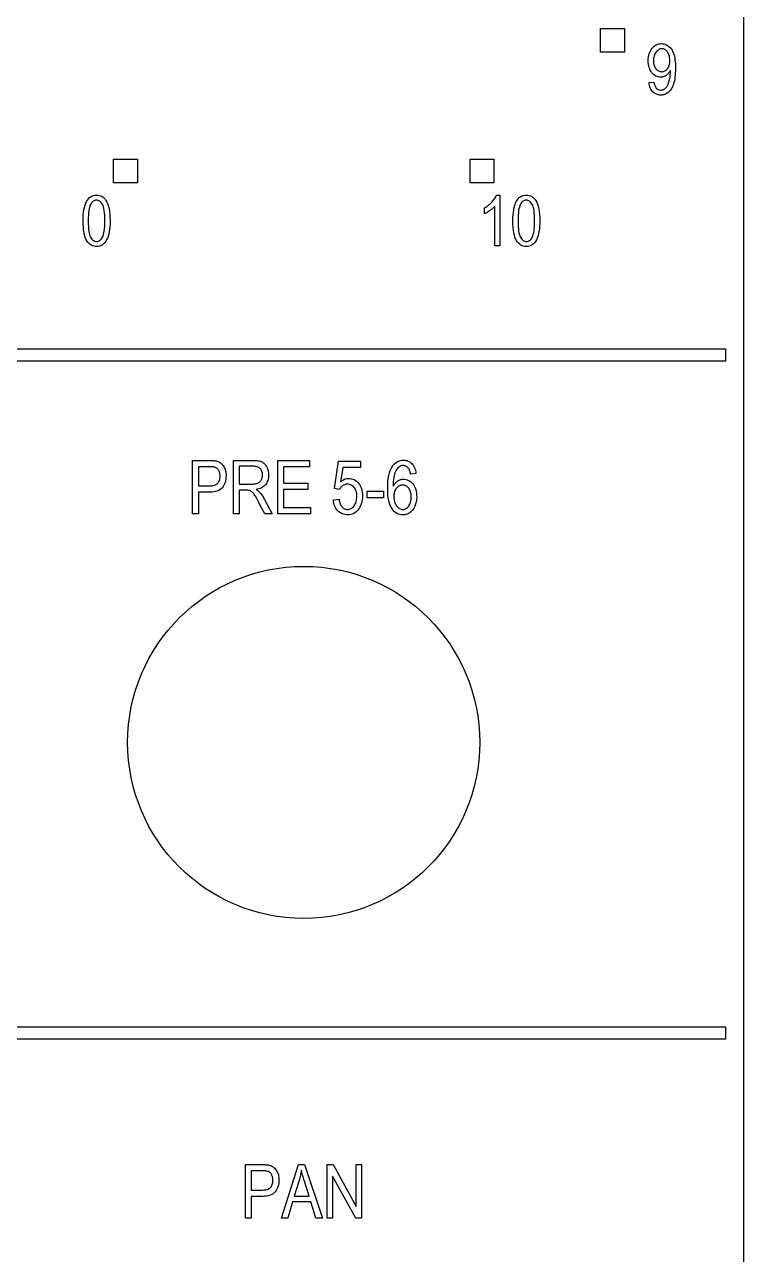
# Model space of a CAD drawing. Header units: millimetres. Extents: x 0 to 40, y 0 to 514.
# Drawn here: x 23.97 to 40.3, y 261.37 to 289.31 of the extents above; entities that cross this region are included whole.
import ezdxf

# ---------------------------------------------------------------- set-up
doc = ezdxf.new("R2010")
doc.units = ezdxf.units.MM
for name, color, linetype in [('CUT', 1, 'CONTINUOUS'), ('LEGEND', 2, 'CONTINUOUS'), ('OUTLINE', 7, 'CONTINUOUS')]:
    doc.layers.add(name, color=color, linetype=linetype)

msp = doc.modelspace()

# ---------------------------------------------------------------- linework, layer by layer
at = {"layer": 'CUT'}
msp.add_circle((30.31, 273), 4, dxfattribs=at)
at = {"layer": 'LEGEND'}
for points in [[(37.0548, 289.22), (37.5948, 289.22), (37.5948, 288.68), (37.0548, 288.68)], [(38.1553, 287.9922), (38.2663, 288.0047), (38.2745, 287.9622), (38.286, 287.9254), (38.3007, 287.8942), (38.3186, 287.8687), (38.3398, 287.8489), (38.3641, 287.8348), (38.3917, 287.8263), (38.4225, 287.8234), (38.4368, 287.8241), (38.4508, 287.8259), (38.4644, 287.829), (38.4777, 287.8333), (38.4907, 287.8388), (38.5033, 287.8456), (38.5156, 287.8536), (38.5276, 287.8629), (38.5392, 287.8737), (38.5503, 287.8865), (38.561, 287.9011), (38.5712, 287.9177), (38.581, 287.9362), (38.5904, 287.9566), (38.5992, 287.9789), (38.6077, 288.0031), (38.6154, 288.0288), (38.622, 288.0556), (38.6277, 288.0834), (38.6323, 288.1123), (38.6359, 288.1422), (38.6384, 288.1732), (38.64, 288.2052), (38.6405, 288.2383), (38.6405, 288.2664), (38.6311, 288.2495), (38.621, 288.2334), (38.61, 288.2183), (38.5983, 288.2041), (38.5858, 288.1908), (38.5725, 288.1784), (38.5585, 288.1669), (38.5436, 288.1562), (38.5283, 288.1467), (38.513, 288.1385), (38.4976, 288.1315), (38.4821, 288.1258), (38.4665, 288.1213), (38.4509, 288.1182), (38.4352, 288.1163), (38.4194, 288.1156), (38.3912, 288.1172), (38.3639, 288.1219), (38.3377, 288.1297), (38.3125, 288.1407), (38.2882, 288.1548), (38.2649, 288.1721), (38.2426, 288.1925), (38.2213, 288.216), (38.2018, 288.2423), (38.1849, 288.2708), (38.1706, 288.3017), (38.1589, 288.3349), (38.1498, 288.3703), (38.1433, 288.4081), (38.1394, 288.4482), (38.1381, 288.4906), (38.1395, 288.5344), (38.1435, 288.5757), (38.1503, 288.6147), (38.1597, 288.6513), (38.1719, 288.6855), (38.1867, 288.7173), (38.2042, 288.7468), (38.2245, 288.7738), (38.2466, 288.7981), (38.27, 288.8191), (38.2944, 288.8369), (38.3201, 288.8515), (38.3469, 288.8628), (38.3748, 288.8709), (38.404, 288.8757), (38.4342, 288.8773), (38.4559, 288.8764), (38.4773, 288.8737), (38.4982, 288.8692), (38.5188, 288.8629), (38.539, 288.8548), (38.5589, 288.8448), (38.5784, 288.8331), (38.5975, 288.8195), (38.6159, 288.8042), (38.6333, 288.7872), (38.6495, 288.7685), (38.6647, 288.748), (38.6788, 288.7259), (38.6918, 288.7021), (38.7038, 288.6765), (38.7147, 288.6492), (38.7244, 288.6195), (38.7328, 288.5868), (38.7399, 288.5509), (38.7458, 288.5119), (38.7503, 288.4698), (38.7535, 288.4247), (38.7555, 288.3764), (38.7561, 288.325), (38.7554, 288.2677), (38.7533, 288.2136), (38.7498, 288.1629), (38.745, 288.1154), (38.7387, 288.0713), (38.7311, 288.0304), (38.722, 287.9929), (38.7116, 287.9586), (38.6999, 287.9271), (38.6873, 287.8978), (38.6737, 287.8706), (38.6591, 287.8457), (38.6436, 287.823), (38.627, 287.8024), (38.6094, 287.7841), (38.5909, 287.768), (38.5715, 287.7539), (38.5516, 287.7417), (38.5312, 287.7313), (38.5101, 287.7229), (38.4885, 287.7163), (38.4663, 287.7116), (38.4435, 287.7088), (38.4202, 287.7078), (38.394, 287.709), (38.3689, 287.7124), (38.3448, 287.7181), (38.3219, 287.7261), (38.3001, 287.7363), (38.2794, 287.7489), (38.2598, 287.7637), (38.2413, 287.7809), (38.2242, 287.8001), (38.2089, 287.8215), (38.1955, 287.8448), (38.1838, 287.8702), (38.174, 287.8977), (38.166, 287.9271), (38.1597, 287.9586), (38.1553, 287.9922)], [(38.628, 288.4977), (38.6271, 288.5275), (38.6246, 288.5557), (38.6203, 288.5823), (38.6143, 288.6072), (38.6066, 288.6305), (38.5972, 288.6522), (38.5861, 288.6722), (38.5733, 288.6906), (38.5594, 288.7071), (38.5449, 288.7214), (38.53, 288.7335), (38.5145, 288.7434), (38.4985, 288.751), (38.482, 288.7565), (38.465, 288.7598), (38.4475, 288.7609), (38.4292, 288.7598), (38.4114, 288.7563), (38.3941, 288.7504), (38.3773, 288.7422), (38.361, 288.7316), (38.3452, 288.7188), (38.3299, 288.7035), (38.3151, 288.6859), (38.3015, 288.6664), (38.2896, 288.6453), (38.2796, 288.6227), (38.2714, 288.5984), (38.2651, 288.5727), (38.2605, 288.5453), (38.2578, 288.5164), (38.2569, 288.4859), (38.2578, 288.4585), (38.2604, 288.4325), (38.2647, 288.408), (38.2708, 288.3849), (38.2786, 288.3632), (38.2881, 288.3429), (38.2994, 288.3241), (38.3124, 288.3066), (38.3266, 288.291), (38.3415, 288.2774), (38.357, 288.2659), (38.3733, 288.2565), (38.3902, 288.2492), (38.4079, 288.244), (38.4262, 288.2409), (38.4452, 288.2398), (38.4639, 288.2409), (38.482, 288.244), (38.4993, 288.2493), (38.5159, 288.2566), (38.5317, 288.2661), (38.5468, 288.2776), (38.5612, 288.2913), (38.5749, 288.307), (38.5873, 288.3247), (38.5981, 288.3441), (38.6072, 288.3653), (38.6147, 288.3883), (38.6205, 288.413), (38.6247, 288.4395), (38.6272, 288.4677), (38.628, 288.4977)], [(25.99, 286.2552), (26.53, 286.2552), (26.53, 285.7152), (25.99, 285.7152)], [(34.09, 286.2552), (34.63, 286.2552), (34.63, 285.7152), (34.09, 285.7152)], [(25.2975, 284.8515), (25.2987, 284.9214), (25.3024, 284.9869), (25.3084, 285.0481), (25.3169, 285.1049), (25.3279, 285.1573), (25.3412, 285.2053), (25.357, 285.249), (25.3752, 285.2883), (25.3958, 285.3231), (25.4187, 285.3532), (25.4439, 285.3787), (25.4714, 285.3996), (25.5012, 285.4158), (25.5334, 285.4274), (25.5678, 285.4344), (25.6045, 285.4367), (25.6372, 285.4348), (25.6682, 285.4292), (25.6973, 285.4198), (25.7246, 285.4066), (25.7502, 285.3897), (25.774, 285.369), (25.796, 285.3446), (25.8163, 285.3164), (25.8382, 285.2773), (25.8573, 285.2328), (25.8734, 285.1829), (25.8866, 285.1275), (25.8968, 285.0667), (25.9041, 285.0004), (25.9085, 284.9287), (25.91, 284.8515), (25.9088, 284.782), (25.9052, 284.7168), (25.8991, 284.6559), (25.8907, 284.5993), (25.8798, 284.547), (25.8665, 284.499), (25.8508, 284.4554), (25.8327, 284.416), (25.8121, 284.3811), (25.7893, 284.3509), (25.7641, 284.3253), (25.7366, 284.3044), (25.7067, 284.2881), (25.6745, 284.2765), (25.6399, 284.2695), (25.603, 284.2672), (25.5701, 284.2692), (25.5388, 284.2754), (25.5091, 284.2856), (25.4808, 284.3), (25.4541, 284.3184), (25.4289, 284.341), (25.4052, 284.3677), (25.383, 284.3984), (25.363, 284.4342), (25.3456, 284.476), (25.3309, 284.5237), (25.3189, 284.5773), (25.3095, 284.6369), (25.3028, 284.7025), (25.2988, 284.7741), (25.2975, 284.8515)], [(25.4155, 284.8515), (25.4163, 284.7847), (25.4188, 284.7236), (25.423, 284.6682), (25.4288, 284.6186), (25.4364, 284.5748), (25.4456, 284.5367), (25.4564, 284.5043), (25.469, 284.4777), (25.4828, 284.4555), (25.4976, 284.4362), (25.5134, 284.4199), (25.53, 284.4065), (25.5476, 284.3961), (25.5662, 284.3887), (25.5857, 284.3843), (25.6061, 284.3828), (25.6254, 284.3843), (25.6439, 284.3888), (25.6616, 284.3963), (25.6786, 284.4068), (25.6947, 284.4203), (25.71, 284.4369), (25.7244, 284.4564), (25.7381, 284.4789), (25.7506, 284.5057), (25.7614, 284.5382), (25.7705, 284.5763), (25.778, 284.6201), (25.7838, 284.6695), (25.7879, 284.7245), (25.7904, 284.7852), (25.7913, 284.8515), (25.7904, 284.9186), (25.7879, 284.9798), (25.7837, 285.0353), (25.7779, 285.0849), (25.7703, 285.1288), (25.7611, 285.1669), (25.7503, 285.1992), (25.7377, 285.2258), (25.7239, 285.2479), (25.709, 285.2671), (25.6931, 285.2834), (25.6763, 285.2967), (25.6585, 285.307), (25.6397, 285.3144), (25.6199, 285.3188), (25.5991, 285.3203), (25.5799, 285.3188), (25.5616, 285.3143), (25.544, 285.3068), (25.5273, 285.2963), (25.5113, 285.2828), (25.4962, 285.2662), (25.4818, 285.2467), (25.4682, 285.2242), (25.4558, 285.1974), (25.4451, 285.1649), (25.4361, 285.1268), (25.4287, 285.083), (25.4229, 285.0336), (25.4188, 284.9786), (25.4163, 284.9179), (25.4155, 284.8515)], [(34.767, 284.2867), (34.6514, 284.2867), (34.6514, 285.1828), (34.641, 285.171), (34.6298, 285.1592), (34.6177, 285.1474), (34.6047, 285.1354), (34.5909, 285.1234), (34.5763, 285.1114), (34.5607, 285.0993), (34.5444, 285.0871), (34.5277, 285.0753), (34.5115, 285.0642), (34.4955, 285.0538), (34.4799, 285.0442), (34.4647, 285.0354), (34.4497, 285.0273), (34.4352, 285.0199), (34.4209, 285.0133), (34.4209, 285.1492), (34.4444, 285.1633), (34.4672, 285.1781), (34.4893, 285.1936), (34.5107, 285.2099), (34.5314, 285.227), (34.5514, 285.2449), (34.5707, 285.2635), (34.5893, 285.2828), (34.6069, 285.3025), (34.6231, 285.322), (34.638, 285.3414), (34.6515, 285.3607), (34.6637, 285.3799), (34.6745, 285.399), (34.6839, 285.4179), (34.692, 285.4367), (34.767, 285.4367)], [(35.0623, 284.8515), (35.0636, 284.9214), (35.0672, 284.9869), (35.0733, 285.0481), (35.0818, 285.1049), (35.0927, 285.1573), (35.1061, 285.2053), (35.1219, 285.249), (35.1401, 285.2883), (35.1607, 285.3231), (35.1836, 285.3532), (35.2088, 285.3787), (35.2363, 285.3996), (35.2661, 285.4158), (35.2982, 285.4274), (35.3326, 285.4344), (35.3694, 285.4367), (35.4021, 285.4348), (35.433, 285.4292), (35.4621, 285.4198), (35.4895, 285.4066), (35.5151, 285.3897), (35.5389, 285.369), (35.5609, 285.3446), (35.5811, 285.3164), (35.6031, 285.2773), (35.6221, 285.2328), (35.6382, 285.1829), (35.6514, 285.1275), (35.6617, 285.0667), (35.669, 285.0004), (35.6734, 284.9287), (35.6748, 284.8515), (35.6736, 284.782), (35.67, 284.7168), (35.664, 284.6559), (35.6555, 284.5993), (35.6446, 284.547), (35.6313, 284.499), (35.6156, 284.4554), (35.5975, 284.416), (35.577, 284.3811), (35.5541, 284.3509), (35.5289, 284.3253), (35.5014, 284.3044), (35.4715, 284.2881), (35.4393, 284.2765), (35.4047, 284.2695), (35.3678, 284.2672), (35.335, 284.2692), (35.3037, 284.2754), (35.2739, 284.2856), (35.2456, 284.3), (35.2189, 284.3184), (35.1937, 284.341), (35.17, 284.3677), (35.1479, 284.3984), (35.1278, 284.4342), (35.1105, 284.476), (35.0958, 284.5237), (35.0837, 284.5773), (35.0744, 284.6369), (35.0677, 284.7025), (35.0637, 284.7741), (35.0623, 284.8515)], [(35.1803, 284.8515), (35.1811, 284.7847), (35.1837, 284.7236), (35.1878, 284.6682), (35.1937, 284.6186), (35.2012, 284.5748), (35.2104, 284.5367), (35.2213, 284.5043), (35.2338, 284.4777), (35.2477, 284.4555), (35.2625, 284.4362), (35.2782, 284.4199), (35.2949, 284.4065), (35.3125, 284.3961), (35.331, 284.3887), (35.3505, 284.3843), (35.3709, 284.3828), (35.3903, 284.3843), (35.4088, 284.3888), (35.4265, 284.3963), (35.4434, 284.4068), (35.4595, 284.4203), (35.4748, 284.4369), (35.4893, 284.4564), (35.503, 284.4789), (35.5154, 284.5057), (35.5262, 284.5382), (35.5353, 284.5763), (35.5428, 284.6201), (35.5486, 284.6695), (35.5528, 284.7245), (35.5553, 284.7852), (35.5561, 284.8515), (35.5553, 284.9186), (35.5527, 284.9798), (35.5486, 285.0353), (35.5427, 285.0849), (35.5352, 285.1288), (35.526, 285.1669), (35.5151, 285.1992), (35.5026, 285.2258), (35.4887, 285.2479), (35.4738, 285.2671), (35.458, 285.2834), (35.4412, 285.2967), (35.4233, 285.307), (35.4045, 285.3144), (35.3847, 285.3188), (35.3639, 285.3203), (35.3448, 285.3188), (35.3264, 285.3143), (35.3089, 285.3068), (35.2921, 285.2963), (35.2762, 285.2828), (35.261, 285.2662), (35.2466, 285.2467), (35.233, 285.2242), (35.2207, 285.1974), (35.21, 285.1649), (35.2009, 285.1268), (35.1935, 285.083), (35.1877, 285.0336), (35.1836, 284.9786), (35.1811, 284.9179), (35.1803, 284.8515)], [(0.41, 281.94), (39.89, 281.94), (39.89, 281.66), (0.41, 281.66)], [(27.7841, 278.1916), (27.7841, 279.4084), (28.1601, 279.4084), (28.1922, 279.4081), (28.2221, 279.407), (28.2499, 279.4052), (28.2755, 279.4026), (28.2989, 279.3994), (28.3201, 279.3954), (28.3391, 279.3907), (28.356, 279.3852), (28.377, 279.3765), (28.397, 279.3661), (28.4158, 279.354), (28.4336, 279.3402), (28.4503, 279.3247), (28.4659, 279.3075), (28.4804, 279.2887), (28.4938, 279.2682), (28.5059, 279.2462), (28.5163, 279.223), (28.5252, 279.1986), (28.5324, 279.1729), (28.538, 279.1461), (28.542, 279.118), (28.5444, 279.0887), (28.5453, 279.0582), (28.5439, 279.018), (28.54, 278.9798), (28.5335, 278.9434), (28.5243, 278.9089), (28.5125, 278.8764), (28.4981, 278.8457), (28.4811, 278.8169), (28.4614, 278.79), (28.4385, 278.7657), (28.4119, 278.7446), (28.3814, 278.7268), (28.3471, 278.7122), (28.309, 278.7009), (28.267, 278.6928), (28.2213, 278.6879), (28.1717, 278.6863), (27.9161, 278.6863), (27.9161, 278.1916)], [(27.9161, 278.8299), (28.1742, 278.8299), (28.2037, 278.8307), (28.2311, 278.8333), (28.2565, 278.8376), (28.2798, 278.8437), (28.3011, 278.8514), (28.3204, 278.8609), (28.3375, 278.8721), (28.3527, 278.8851), (28.3659, 278.8998), (28.3774, 278.9162), (28.3871, 278.9344), (28.395, 278.9543), (28.4012, 278.976), (28.4056, 278.9994), (28.4082, 279.0246), (28.4091, 279.0515), (28.4087, 279.0692), (28.4074, 279.0863), (28.4052, 279.1028), (28.4022, 279.1185), (28.3983, 279.1337), (28.3935, 279.1482), (28.3878, 279.162), (28.3813, 279.1752), (28.3742, 279.1876), (28.3667, 279.1989), (28.3588, 279.2092), (28.3506, 279.2186), (28.342, 279.2269), (28.3331, 279.2342), (28.3238, 279.2405), (28.3141, 279.2458), (28.3032, 279.2502), (28.2904, 279.2541), (28.2756, 279.2574), (28.2588, 279.2601), (28.24, 279.2622), (28.2192, 279.2637), (28.1965, 279.2645), (28.1717, 279.2648), (27.9161, 279.2648)], [(28.7129, 278.1916), (28.7129, 279.4084), (29.1554, 279.4084), (29.1889, 279.4079), (29.2201, 279.4063), (29.2491, 279.4037), (29.2758, 279.3999), (29.3003, 279.3952), (29.3224, 279.3893), (29.3423, 279.3824), (29.36, 279.3744), (29.3761, 279.3652), (29.3915, 279.3546), (29.4061, 279.3425), (29.4201, 279.3291), (29.4332, 279.3142), (29.4457, 279.2979), (29.4573, 279.2802), (29.4683, 279.2611), (29.4782, 279.2409), (29.4868, 279.2199), (29.4941, 279.1981), (29.5001, 279.1755), (29.5047, 279.1521), (29.508, 279.128), (29.51, 279.103), (29.5106, 279.0772), (29.5095, 279.0436), (29.5061, 279.0116), (29.5005, 278.9813), (29.4927, 278.9525), (29.4826, 278.9254), (29.4702, 278.9), (29.4557, 278.8761), (29.4388, 278.854), (29.4199, 278.8336), (29.3989, 278.8151), (29.3758, 278.7986), (29.3507, 278.784), (29.3236, 278.7714), (29.2945, 278.7607), (29.2633, 278.752), (29.2301, 278.7452), (29.2436, 278.7369), (29.2562, 278.7286), (29.268, 278.7202), (29.279, 278.7118), (29.2892, 278.7034), (29.2985, 278.6949), (29.3071, 278.6865), (29.3147, 278.678), (29.3292, 278.6603), (29.3433, 278.6421), (29.357, 278.6235), (29.3701, 278.6043), (29.3829, 278.5847), (29.3952, 278.5645), (29.4071, 278.5439), (29.4185, 278.5228), (29.5928, 278.1916), (29.4268, 278.1916), (29.294, 278.4447), (29.2753, 278.4804), (29.2577, 278.5129), (29.2414, 278.5425), (29.2262, 278.569), (29.2122, 278.5925), (29.1994, 278.613), (29.1878, 278.6304), (29.1774, 278.6448), (29.1675, 278.6571), (29.1578, 278.6684), (29.1481, 278.6786), (29.1386, 278.6878), (29.129, 278.696), (29.1196, 278.7031), (29.1103, 278.7091), (29.101, 278.7141), (29.0913, 278.7183), (29.0807, 278.7219), (29.0691, 278.725), (29.0567, 278.7275), (29.0433, 278.7294), (29.029, 278.7308), (29.0138, 278.7317), (28.9976, 278.7319), (28.8449, 278.7319), (28.8449, 278.1916)], [(28.8449, 278.8714), (29.1288, 278.8714), (29.1513, 278.8717), (29.1725, 278.8728), (29.1922, 278.8745), (29.2106, 278.877), (29.2275, 278.8801), (29.243, 278.884), (29.2572, 278.8885), (29.2699, 278.8938), (29.2816, 278.8998), (29.2927, 278.9066), (29.3032, 278.9142), (29.3131, 278.9226), (29.3223, 278.9319), (29.3309, 278.9419), (29.3389, 278.9527), (29.3463, 278.9644), (29.3529, 278.9766), (29.3586, 278.9894), (29.3635, 279.0027), (29.3674, 279.0164), (29.3705, 279.0307), (29.3727, 279.0454), (29.3741, 279.0607), (29.3745, 279.0764), (29.3737, 279.0988), (29.3711, 279.12), (29.3669, 279.14), (29.361, 279.1587), (29.3534, 279.1762), (29.3442, 279.1924), (29.3332, 279.2075), (29.3205, 279.2213), (29.3062, 279.2336), (29.2903, 279.2443), (29.2727, 279.2534), (29.2535, 279.2608), (29.2327, 279.2666), (29.2102, 279.2707), (29.1861, 279.2732), (29.1603, 279.274), (28.8449, 279.274)], [(29.7223, 278.1916), (29.7223, 279.4084), (30.4436, 279.4084), (30.4436, 279.2648), (29.8543, 279.2648), (29.8543, 278.8921), (30.4063, 278.8921), (30.4063, 278.7494), (29.8543, 278.7494), (29.8543, 278.3352), (30.4669, 278.3352), (30.4669, 278.1916)], [(30.9849, 278.5103), (31.1135, 278.5236), (31.1178, 278.4955), (31.1233, 278.4692), (31.13, 278.4448), (31.1379, 278.4222), (31.1469, 278.4015), (31.1572, 278.3827), (31.1686, 278.3657), (31.1812, 278.3505), (31.1946, 278.3372), (31.2086, 278.3256), (31.2231, 278.3159), (31.2381, 278.3079), (31.2537, 278.3016), (31.2698, 278.2972), (31.2864, 278.2945), (31.3036, 278.2937), (31.325, 278.2949), (31.3457, 278.2987), (31.3656, 278.3049), (31.3847, 278.3137), (31.4031, 278.3249), (31.4208, 278.3387), (31.4377, 278.355), (31.4538, 278.3738), (31.4686, 278.3947), (31.4814, 278.4175), (31.4923, 278.4421), (31.5012, 278.4685), (31.5081, 278.4967), (31.513, 278.5268), (31.5159, 278.5587), (31.5169, 278.5925), (31.516, 278.6241), (31.5131, 278.654), (31.5084, 278.682), (31.5017, 278.7082), (31.4931, 278.7325), (31.4826, 278.755), (31.4702, 278.7757), (31.4559, 278.7946), (31.4402, 278.8114), (31.4235, 278.826), (31.4058, 278.8384), (31.3871, 278.8485), (31.3675, 278.8563), (31.3469, 278.8619), (31.3253, 278.8653), (31.3028, 278.8664), (31.289, 278.8659), (31.2754, 278.8645), (31.2621, 278.862), (31.2489, 278.8586), (31.236, 278.8542), (31.2233, 278.8489), (31.2108, 278.8426), (31.1986, 278.8353), (31.1868, 278.8271), (31.1756, 278.8182), (31.165, 278.8085), (31.1551, 278.798), (31.1458, 278.7868), (31.1372, 278.7748), (31.1292, 278.7621), (31.1218, 278.7485), (31.0064, 278.7668), (31.1036, 279.3918), (31.5991, 279.3918), (31.5991, 279.2491), (31.2015, 279.2491), (31.1475, 278.922), (31.1699, 278.9399), (31.1926, 278.9554), (31.2157, 278.9686), (31.2391, 278.9793), (31.2628, 278.9876), (31.2868, 278.9936), (31.3112, 278.9972), (31.336, 278.9984), (31.3668, 278.9967), (31.3966, 278.9917), (31.4254, 278.9834), (31.4531, 278.9717), (31.4798, 278.9567), (31.5055, 278.9384), (31.5302, 278.9167), (31.5539, 278.8917), (31.5756, 278.8639), (31.5944, 278.8337), (31.6103, 278.8013), (31.6233, 278.7665), (31.6334, 278.7294), (31.6406, 278.6899), (31.645, 278.6482), (31.6464, 278.6041), (31.645, 278.5603), (31.6406, 278.5181), (31.6334, 278.4774), (31.6233, 278.4384), (31.6103, 278.401), (31.5944, 278.3651), (31.5756, 278.3309), (31.5539, 278.2982), (31.5297, 278.2684), (31.5036, 278.2425), (31.4755, 278.2206), (31.4454, 278.2027), (31.4134, 278.1887), (31.3793, 278.1788), (31.3433, 278.1728), (31.3053, 278.1708), (31.2735, 278.1722), (31.243, 278.1764), (31.2138, 278.1835), (31.1858, 278.1933), (31.1591, 278.206), (31.1337, 278.2215), (31.1095, 278.2398), (31.0865, 278.2609), (31.0654, 278.2845), (31.0467, 278.3102), (31.0304, 278.3382), (31.0165, 278.3683), (31.005, 278.4005), (30.9959, 278.4349), (30.9892, 278.4715), (30.9849, 278.5103)], [(32.86, 279.1104), (32.738, 279.0988), (32.7334, 279.1214), (32.7282, 279.1424), (32.7226, 279.1616), (32.7164, 279.1791), (32.7097, 279.195), (32.7025, 279.2092), (32.6948, 279.2217), (32.6865, 279.2325), (32.674, 279.2461), (32.6608, 279.2579), (32.647, 279.2679), (32.6326, 279.276), (32.6175, 279.2824), (32.6018, 279.2869), (32.5856, 279.2897), (32.5686, 279.2906), (32.5425, 279.2885), (32.5177, 279.2823), (32.4943, 279.2719), (32.4721, 279.2574), (32.4513, 279.2387), (32.4318, 279.2159), (32.4137, 279.1889), (32.3968, 279.1578), (32.3838, 279.1274), (32.3724, 279.0936), (32.3628, 279.0564), (32.3549, 279.0158), (32.3487, 278.9718), (32.3442, 278.9243), (32.3414, 278.8734), (32.3404, 278.8191), (32.3513, 278.8384), (32.3629, 278.8565), (32.3752, 278.8734), (32.3881, 278.8891), (32.4017, 278.9036), (32.416, 278.9169), (32.431, 278.929), (32.4466, 278.9399), (32.4627, 278.9495), (32.479, 278.9578), (32.4956, 278.9649), (32.5124, 278.9707), (32.5294, 278.9752), (32.5467, 278.9784), (32.5642, 278.9803), (32.5819, 278.981), (32.6111, 278.9793), (32.6394, 278.9742), (32.6667, 278.9658), (32.6931, 278.9541), (32.7185, 278.939), (32.7429, 278.9205), (32.7665, 278.8987), (32.789, 278.8735), (32.8097, 278.8455), (32.8277, 278.8152), (32.8429, 278.7826), (32.8553, 278.7478), (32.865, 278.7107), (32.8719, 278.6714), (32.8761, 278.6297), (32.8774, 278.5858), (32.8767, 278.5557), (32.8747, 278.5263), (32.8712, 278.4975), (32.8663, 278.4695), (32.8601, 278.4422), (32.8525, 278.4156), (32.8434, 278.3898), (32.833, 278.3646), (32.8215, 278.3406), (32.8092, 278.3183), (32.7962, 278.2975), (32.7823, 278.2784), (32.7676, 278.2609), (32.7522, 278.245), (32.7359, 278.2308), (32.7189, 278.2181), (32.7012, 278.207), (32.6831, 278.1974), (32.6646, 278.1893), (32.6456, 278.1826), (32.6262, 278.1775), (32.6064, 278.1738), (32.5861, 278.1715), (32.5653, 278.1708), (32.5284, 278.1729), (32.4931, 278.1793), (32.4595, 278.1899), (32.4275, 278.2048), (32.3972, 278.224), (32.3686, 278.2474), (32.3416, 278.275), (32.3163, 278.3069), (32.2933, 278.3438), (32.2734, 278.3864), (32.2566, 278.4346), (32.2428, 278.4885), (32.2321, 278.5481), (32.2245, 278.6134), (32.2199, 278.6843), (32.2183, 278.761), (32.2199, 278.846), (32.2246, 278.9247), (32.2325, 278.997), (32.2435, 279.063), (32.2576, 279.1227), (32.2748, 279.176), (32.2952, 279.223), (32.3188, 279.2636), (32.3448, 279.2987), (32.3725, 279.3291), (32.4021, 279.3549), (32.4333, 279.376), (32.4664, 279.3924), (32.5012, 279.4041), (32.5378, 279.4111), (32.5761, 279.4134), (32.604, 279.4122), (32.6307, 279.4086), (32.6562, 279.4025), (32.6806, 279.394), (32.7038, 279.3831), (32.7259, 279.3698), (32.7468, 279.354), (32.7666, 279.3358), (32.7849, 279.3153), (32.8012, 279.2926), (32.8157, 279.2677), (32.8284, 279.2407), (32.8391, 279.2114), (32.8479, 279.1799), (32.8549, 279.1463), (32.86, 279.1104)], [(31.7485, 278.5568), (31.7485, 278.707), (32.1246, 278.707), (32.1246, 278.5568)], [(32.3595, 278.5858), (32.3604, 278.5537), (32.3634, 278.5231), (32.3682, 278.4941), (32.375, 278.4668), (32.3838, 278.4411), (32.3945, 278.417), (32.4071, 278.3946), (32.4217, 278.3738), (32.4376, 278.355), (32.4541, 278.3387), (32.4712, 278.3249), (32.489, 278.3137), (32.5073, 278.3049), (32.5263, 278.2987), (32.5459, 278.2949), (32.5662, 278.2937), (32.584, 278.2948), (32.6013, 278.2984), (32.6182, 278.3043), (32.6345, 278.3125), (32.6504, 278.3232), (32.6658, 278.3361), (32.6808, 278.3515), (32.6952, 278.3692), (32.7086, 278.389), (32.7201, 278.4105), (32.7299, 278.4338), (32.7379, 278.4588), (32.7441, 278.4857), (32.7485, 278.5142), (32.7512, 278.5446), (32.7521, 278.5767), (32.7512, 278.6082), (32.7486, 278.6378), (32.7442, 278.6657), (32.738, 278.6917), (32.73, 278.7159), (32.7203, 278.7383), (32.7089, 278.7588), (32.6956, 278.7776), (32.6811, 278.7943), (32.6659, 278.8088), (32.6498, 278.8211), (32.633, 278.8311), (32.6154, 278.8389), (32.597, 278.8445), (32.5778, 278.8479), (32.5579, 278.849), (32.5382, 278.8479), (32.5193, 278.8445), (32.5009, 278.839), (32.4832, 278.8312), (32.4662, 278.8213), (32.4498, 278.8091), (32.434, 278.7946), (32.4188, 278.778), (32.4049, 278.7595), (32.3928, 278.7394), (32.3826, 278.7177), (32.3743, 278.6945), (32.3678, 278.6697), (32.3632, 278.6433), (32.3604, 278.6154), (32.3595, 278.5858)], [(0.41, 266.54), (39.89, 266.54), (39.89, 266.26), (0.41, 266.26)], [(28.9852, 262.1916), (28.9852, 263.4084), (29.3612, 263.4084), (29.3933, 263.4081), (29.4233, 263.407), (29.451, 263.4052), (29.4766, 263.4026), (29.5, 263.3994), (29.5212, 263.3954), (29.5403, 263.3907), (29.5571, 263.3852), (29.5782, 263.3765), (29.5981, 263.3661), (29.617, 263.354), (29.6347, 263.3402), (29.6514, 263.3247), (29.667, 263.3075), (29.6815, 263.2887), (29.6949, 263.2682), (29.707, 263.2462), (29.7174, 263.223), (29.7263, 263.1986), (29.7335, 263.1729), (29.7391, 263.1461), (29.7432, 263.118), (29.7456, 263.0887), (29.7464, 263.0582), (29.7451, 263.018), (29.7411, 262.9798), (29.7346, 262.9434), (29.7254, 262.9089), (29.7136, 262.8764), (29.6992, 262.8457), (29.6822, 262.8169), (29.6625, 262.79), (29.6397, 262.7657), (29.613, 262.7446), (29.5825, 262.7268), (29.5482, 262.7122), (29.5101, 262.7009), (29.4681, 262.6928), (29.4224, 262.6879), (29.3728, 262.6863), (29.1172, 262.6863), (29.1172, 262.1916)], [(29.1172, 262.8299), (29.3753, 262.8299), (29.4048, 262.8307), (29.4322, 262.8333), (29.4576, 262.8376), (29.481, 262.8437), (29.5022, 262.8514), (29.5215, 262.8609), (29.5387, 262.8721), (29.5538, 262.8851), (29.567, 262.8998), (29.5785, 262.9162), (29.5882, 262.9344), (29.5961, 262.9543), (29.6023, 262.976), (29.6067, 262.9994), (29.6094, 263.0246), (29.6102, 263.0515), (29.6098, 263.0692), (29.6085, 263.0863), (29.6063, 263.1028), (29.6033, 263.1185), (29.5994, 263.1337), (29.5946, 263.1482), (29.589, 263.162), (29.5824, 263.1752), (29.5753, 263.1876), (29.5678, 263.1989), (29.5599, 263.2092), (29.5517, 263.2186), (29.5431, 263.2269), (29.5342, 263.2342), (29.5249, 263.2405), (29.5152, 263.2458), (29.5044, 263.2502), (29.4915, 263.2541), (29.4767, 263.2574), (29.4599, 263.2601), (29.4411, 263.2622), (29.4203, 263.2637), (29.3976, 263.2645), (29.3728, 263.2648), (29.1172, 263.2648)], [(29.8053, 262.1916), (30.1888, 263.4084), (30.3308, 263.4084), (30.7392, 262.1916), (30.5881, 262.1916), (30.4719, 262.5601), (30.0552, 262.5601), (29.9456, 262.1916)], [(30.0933, 262.6913), (30.4312, 262.6913), (30.3274, 263.0283), (30.3158, 263.0662), (30.305, 263.1023), (30.2949, 263.1365), (30.2857, 263.169), (30.2773, 263.1996), (30.2697, 263.2284), (30.2629, 263.2554), (30.2569, 263.2806), (30.2519, 263.2514), (30.2463, 263.2222), (30.2403, 263.1931), (30.2338, 263.164), (30.2268, 263.135), (30.2194, 263.106), (30.2114, 263.0771), (30.2029, 263.0482)], [(30.8404, 262.1916), (30.8404, 263.4084), (30.9757, 263.4084), (31.5003, 262.453), (31.5003, 263.4084), (31.6265, 263.4084), (31.6265, 262.1916), (31.4912, 262.1916), (30.9674, 263.1478), (30.9674, 262.1916)]]:
    msp.add_lwpolyline(points, close=True, dxfattribs=at)
at = {"layer": 'OUTLINE'}
msp.add_lwpolyline([(0, 514), (40.3, 514), (40.3, 0), (0, 0)], close=True, dxfattribs=at)

doc.saveas('drawing.dxf')
